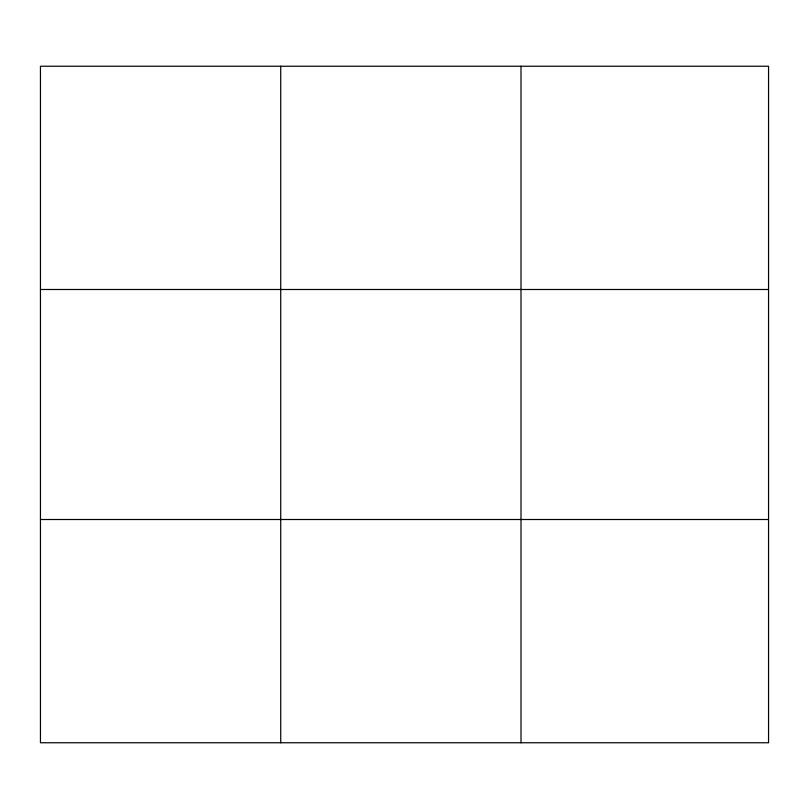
<?xml version="1.0" encoding="UTF-8"?>
<svg xmlns="http://www.w3.org/2000/svg" width="809" height="809" viewBox="0 0 809 809"><rect width="100%" height="100%" fill="white"/><g stroke="black" fill="none" stroke-linecap="round" stroke-linejoin="round"><path stroke-width="1.21" d="M280.723 66.237L280.723 742.763M520.996 66.237L520.996 742.763M40.45 289.491L768.55 289.491M40.45 519.509L768.55 519.509M768.55 668.345L768.55 742.763L40.45 742.763L40.45 66.237L768.55 66.237L768.55 668.345"/></g></svg>
